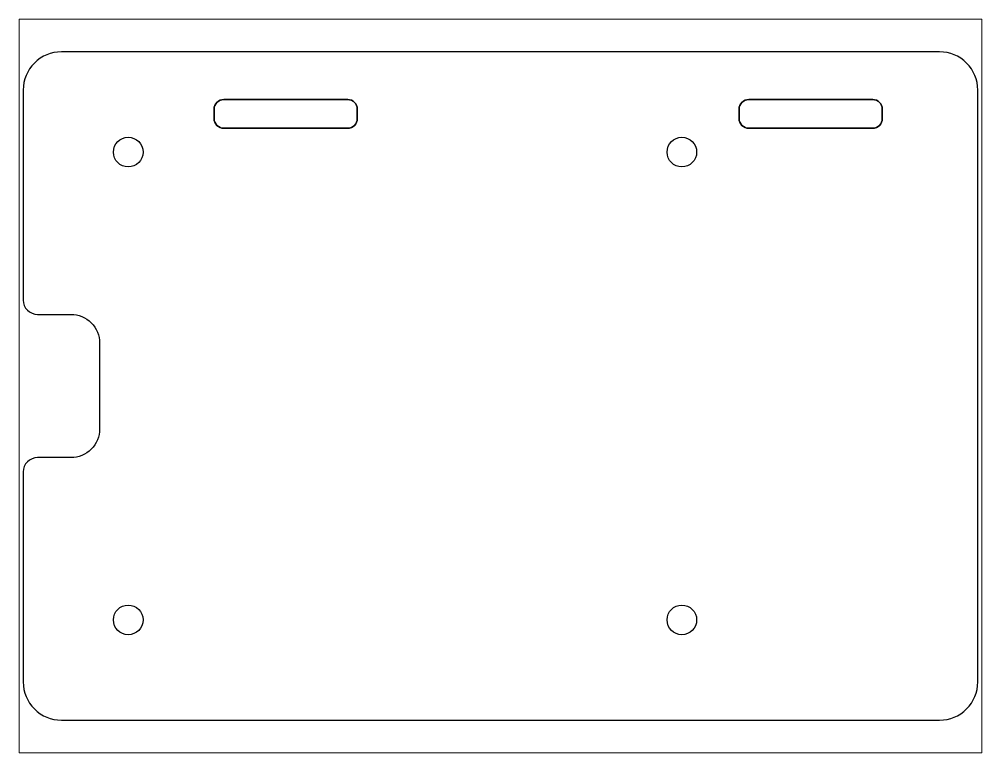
# Paper-space layout 'Layout1' of a CAD drawing. Header units: millimetres. Extents: x 1.05 to 9.45, y 0.8 to 7.2.
# The model-space entities are those that its viewports show. They can reach past a viewport. Long polylines and large blocks are cut down to what shows.
import ezdxf

# ---------------------------------------------------------------- set-up
doc = ezdxf.new("R2010")
doc.units = ezdxf.units.MM
doc.header["$MEASUREMENT"] = 0

msp = doc.modelspace()

# ---------------------------------------------------------------- linework, layer by layer
for points in [[(100, 66, 0.414214), (96, 70), (4, 70, 0.414214), (0, 66), (0, 44, 0.414214), (1.5, 42.5), (5, 42.5, -0.414214), (8, 39.5), (8, 30.5, -0.414214), (5, 27.5), (1.5, 27.5, 0.414214), (0, 26), (0, 4, 0.414214), (4, 0), (96, 0, 0.414214), (100, 4)], [(20, 63, 0.414214), (21, 62), (34, 62, 0.414214), (35, 63), (35, 64, 0.414214), (34, 65), (21, 65, 0.414214), (20, 64)], [(20, 63), (20, 64, -0.414214), (21, 65), (34, 65, -0.414214), (35, 64), (35, 63, -0.414214), (34, 62), (21, 62, -0.414214)], [(75, 63, 0.414214), (76, 62), (89, 62, 0.414214), (90, 63), (90, 64, 0.414214), (89, 65), (76, 65, 0.414214), (75, 64)], [(75, 63), (75, 64, -0.414214), (76, 65), (89, 65, -0.414214), (90, 64), (90, 63, -0.414214), (89, 62), (76, 62, -0.414214)], [(9.45, 59.5, -1), (12.55, 59.5, -1)], [(9.45, 59.5, -1), (12.55, 59.5, -1)], [(67.45, 59.5, -1), (70.55, 59.5, -1)], [(67.45, 59.5, -1), (70.55, 59.5, -1)], [(12.55, 10.5, -1), (9.45, 10.5, -1)], [(9.45, 10.5, -1), (12.55, 10.5, -1)], [(70.55, 10.5, -1), (67.45, 10.5, -1)], [(70.55, 10.5, -1), (67.45, 10.5, -1)]]:
    msp.add_lwpolyline(points, format="xyb", close=True)
for centre in [(11, 59.5), (69, 59.5), (11, 10.5), (69, 10.5)]:
    msp.add_circle(centre, 1.55)

psp = doc.layouts.get("Layout1")

# ---------------------------------------------------------------- viewports
at = {"layer": '0'}
psp.add_viewport(center=(5.25, 4), size=(8.4, 6.4), view_center_point=(50, 35), view_height=76.822761, dxfattribs=at)

doc.saveas('drawing.dxf')
